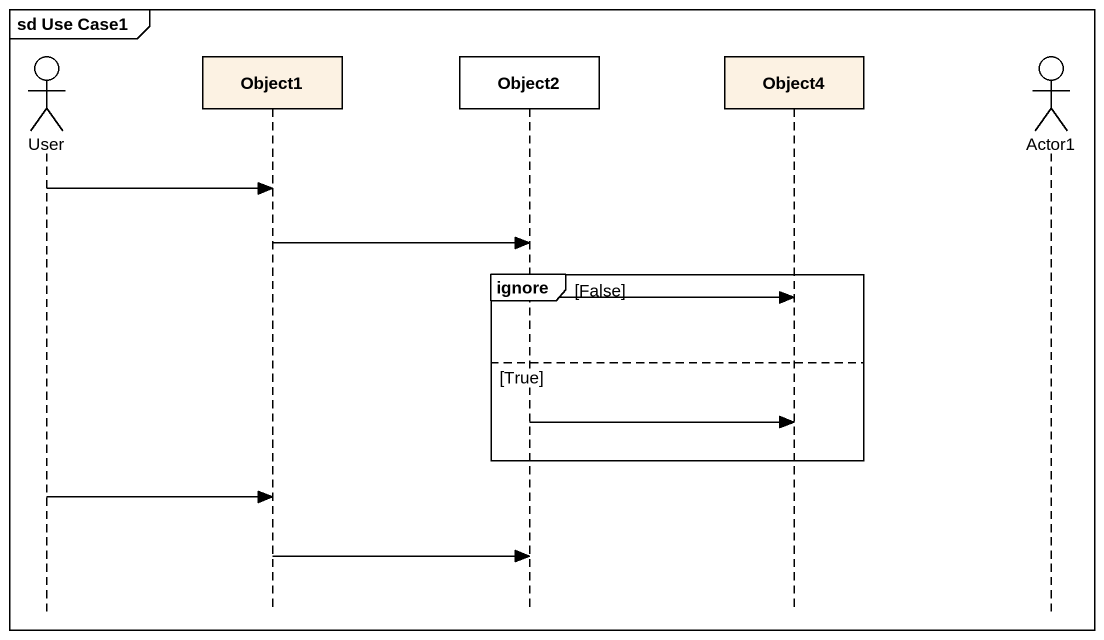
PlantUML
@startuml
mainframe sd Use Case1
hide footbox
actor User
participant Object1
participant Object2 #FFFFFF
participant Object4
actor Actor1

User -> Object1
Object1 -> Object2
group ignore [False]
  Object2 -> Object4
else True
  Object2 -> Object4
end
User -> Object1
Object1 -> Object2
@enduml
